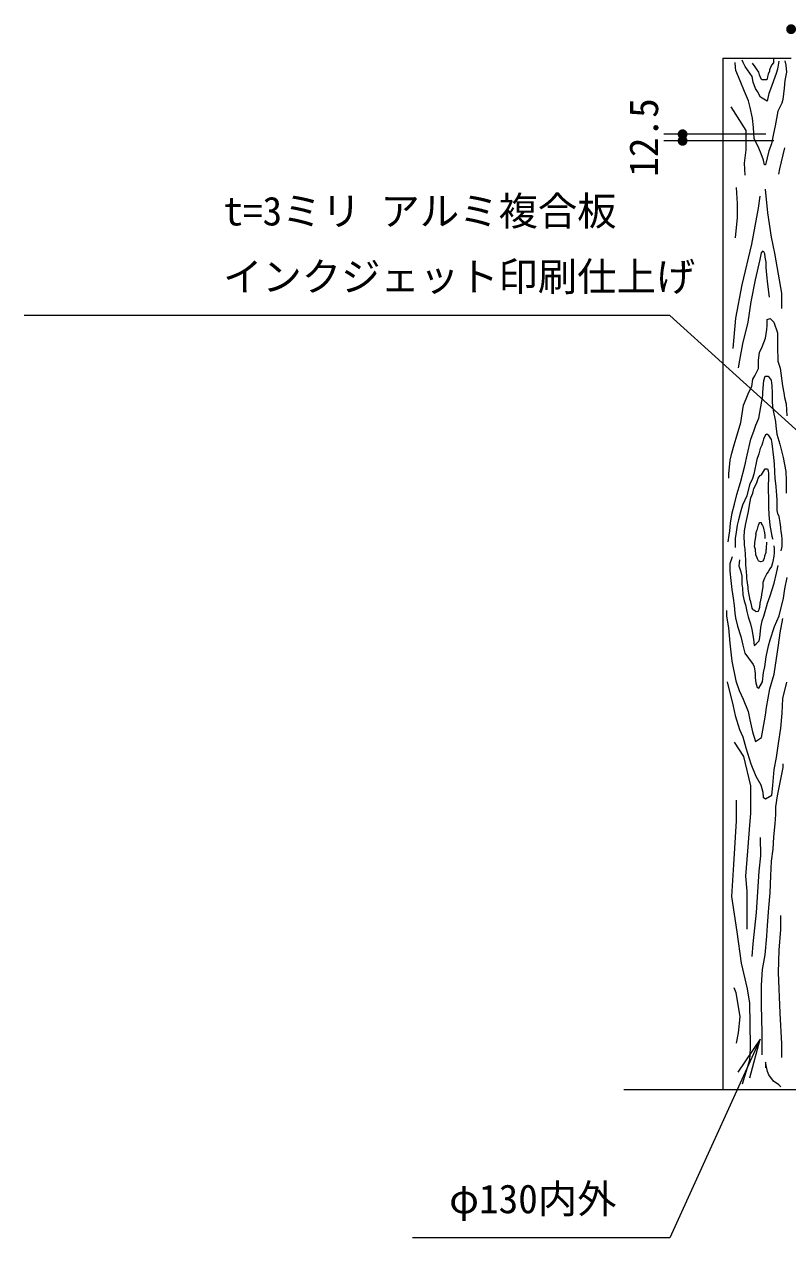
# Model space of a CAD drawing. Units: millimetres at full size, sheet at 1:30; details may follow other scales. Extents: x 0 to 12600, y 0 to 8910.
# Drawn here: x 6075 to 7530, y 4767 to 7079 of the extents above; entities that cross this region are included whole.
import ezdxf
from ezdxf.enums import TextEntityAlignment as Align

# ---------------------------------------------------------------- set-up
doc = ezdxf.new("R2010")
doc.units = ezdxf.units.MM
doc.header["$LTSCALE"] = 30
for name, color, linetype, lineweight in [('D-STR', 1, 'Continuous', 13), ('D-STR-DIM', 7, 'Continuous', 13), ('D-STR-HTXT', 7, 'Continuous', 13)]:
    doc.layers.add(name, color=color, linetype=linetype, lineweight=lineweight)
doc.styles.add('ＭＳ ゴシック', font='')
doc.styles.get('ＭＳ ゴシック').set_extended_font_data('MS Gothic')

# ---------------------------------------------------------------- blocks, each defined once
blk = doc.blocks.new('filled_dot')
at = {"color": 0, "linetype": 'Continuous', "lineweight": -2, "const_width": 1.25}
blk.add_lwpolyline([(-0.625, 0, 1), (0.625, 0, 1)], format="xyb", close=True, dxfattribs=at)
blk = doc.blocks.new('open_arrow')
at = {"color": 0, "linetype": 'Continuous', "lineweight": -2}
blk.add_lwpolyline([(7.5, 1.25), (0, 0), (7.5, -1.25)], dxfattribs=at)

msp = doc.modelspace()

# ---------------------------------------------------------------- linework, layer by layer
at = {"layer": 'D-STR'}
for p, q in [((7406.81, 7014.82), (7406.81, 5049.82)), ((7406.81, 7014.82), (7536.81, 7014.82)), ((7524.09, 6844.18), (7514.88, 6804.25)), ((7514.88, 6804.25), (7512.83, 6794.01)), ((7485.05, 6400.62), (7487.13, 6408.94)), ((7487.13, 6408.94), (7493.37, 6408.94)), ((7493.37, 6408.94), (7498.57, 6401.14)), ((7482.97, 6378.27), (7485.05, 6400.62)), ((7498.57, 6401.14), (7499.61, 6395.94)), ((7499.61, 6395.94), (7500.13, 6390.74)), ((7500.13, 6390.74), (7500.65, 6376.71)), ((7475.18, 6328.78), (7482.97, 6372.03)), ((7482.97, 6372.03), (7482.97, 6378.27)), ((7500.65, 6376.71), (7500.65, 6361.11)), ((7500.65, 6361.11), (7501.17, 6350.72)), ((7501.17, 6350.72), (7503.96, 6336.92)), ((7503.96, 6336.92), (7506.89, 6322.65)), ((7466.34, 6305.91), (7469.46, 6315.79)), ((7469.46, 6315.79), (7475.18, 6328.78)), ((7506.89, 6322.65), (7507.93, 6314.33)), ((7507.93, 6314.33), (7509.49, 6298.22)), ((7453.35, 6258.09), (7460.1, 6288.76)), ((7460.1, 6288.76), (7466.34, 6305.91)), ((7484.27, 6288.8), (7482.78, 6283.94)), ((7485.02, 6290.67), (7484.27, 6288.8)), ((7488.01, 6296.27), (7485.02, 6290.67)), ((7490.25, 6298.52), (7488.01, 6296.27)), ((7490.63, 6298.52), (7490.25, 6298.52)), ((7494.37, 6295.9), (7490.63, 6298.52)), ((7499.23, 6288.42), (7494.37, 6295.9)), ((7509.49, 6298.22), (7515.21, 6279.5)), ((7477.92, 6270.86), (7475.3, 6261.14)), ((7480.91, 6277.59), (7477.92, 6270.86)), ((7482.78, 6283.94), (7480.91, 6277.59)), ((7500.72, 6280.58), (7499.23, 6288.42)), ((7503.71, 6254.04), (7500.72, 6280.58)), ((7515.21, 6279.5), (7521.97, 6254.03)), ((7448.67, 6238.33), (7453.35, 6258.09)), ((7471.19, 6250.3), (7465.58, 6221.89)), ((7475.3, 6261.14), (7471.19, 6250.3)), ((7505.21, 6242.08), (7503.71, 6254.04)), ((7521.97, 6254.03), (7526.65, 6227)), ((7440.35, 6206.11), (7448.67, 6238.33)), ((7465.58, 6221.89), (7462.96, 6214.05)), ((7474.31, 6214.5), (7477.62, 6219.63)), ((7477.62, 6219.63), (7480.05, 6220.9)), ((7480.05, 6220.9), (7485.77, 6230.54)), ((7485.77, 6230.54), (7487.28, 6232.65)), ((7487.28, 6232.65), (7492.11, 6232.05)), ((7492.11, 6232.05), (7493.01, 6228.43)), ((7493.01, 6228.43), (7493.61, 6223.61)), ((7493.61, 6223.61), (7493.91, 6213.66)), ((7505.58, 6226.75), (7505.21, 6242.08)), ((7506.33, 6213.67), (7505.58, 6226.75)), ((7526.65, 6227), (7527.17, 6210.89)), ((7433.59, 6183.23), (7440.35, 6206.11)), ((7457.73, 6202.08), (7452.12, 6181.15)), ((7462.96, 6214.05), (7457.73, 6202.08)), ((7465.87, 6194.91), (7471.59, 6205.76)), ((7471.59, 6205.76), (7474.31, 6214.5)), ((7493.31, 6200.4), (7493.01, 6188.94)), ((7493.91, 6213.66), (7493.31, 6200.4)), ((7508.2, 6199.47), (7506.33, 6213.67)), ((7508.95, 6189.38), (7508.2, 6199.47)), ((7527.17, 6210.89), (7527.69, 6185.94)), ((7428.91, 6165.04), (7433.59, 6183.23)), ((7452.12, 6181.15), (7444.27, 6163.08)), ((7457.73, 6163.26), (7460.14, 6177.13)), ((7460.14, 6177.13), (7463.76, 6186.17)), ((7463.76, 6186.17), (7465.87, 6194.91)), ((7493.01, 6188.94), (7493.61, 6179)), ((7493.61, 6179), (7493.91, 6159.41)), ((7509.69, 6182.65), (7508.95, 6189.38)), ((7510.44, 6172.18), (7509.69, 6182.65)), ((7424.75, 6148.41), (7428.91, 6165.04)), ((7441.28, 6152.24), (7436.79, 6135.42)), ((7444.27, 6163.08), (7441.28, 6152.24)), ((7452.9, 6139.75), (7455.62, 6150.9)), ((7455.62, 6150.9), (7457.73, 6163.26)), ((7493.91, 6159.41), (7494.52, 6144.94)), ((7510.44, 6160.22), (7510.44, 6172.18)), ((7510.44, 6153.12), (7510.44, 6160.22)), ((7512.31, 6144.9), (7510.44, 6153.12)), ((7420.07, 6114.1), (7421.11, 6128.65)), ((7421.11, 6128.65), (7424.75, 6148.41)), ((7436.79, 6135.42), (7434.17, 6125.33)), ((7447.78, 6114.43), (7450.19, 6127.99)), ((7450.19, 6127.99), (7452.9, 6139.75)), ((7474.9, 6124.92), (7476.1, 6127.93)), ((7476.1, 6127.93), (7477.01, 6130.04)), ((7477.01, 6130.04), (7478.52, 6130.34)), ((7478.52, 6130.34), (7479.72, 6130.34)), ((7479.72, 6130.34), (7480.63, 6127.03)), ((7480.63, 6127.03), (7482.13, 6124.62)), ((7494.52, 6144.94), (7496.02, 6125.35)), ((7513.42, 6144), (7512.31, 6144.9)), ((7514.54, 6137.65), (7513.42, 6144)), ((7516.04, 6130.17), (7514.54, 6137.65)), ((7517.53, 6121.2), (7516.04, 6130.17)), ((7416.95, 6093.31), (7419.03, 6106.3)), ((7419.03, 6106.3), (7420.07, 6114.1)), ((7431.93, 6111.88), (7430.06, 6099.92)), ((7434.17, 6125.33), (7431.93, 6111.88)), ((7447.17, 6102.37), (7447.78, 6114.43)), ((7467.66, 6091.76), (7470.08, 6106.83)), ((7469.77, 6108.64), (7471.28, 6114.67)), ((7470.08, 6106.83), (7469.77, 6108.64)), ((7471.28, 6114.67), (7472.49, 6117.68)), ((7472.49, 6117.68), (7474.3, 6122.2)), ((7474.3, 6122.2), (7474.9, 6124.92)), ((7482.13, 6124.62), (7482.74, 6123.41)), ((7482.74, 6123.41), (7483.34, 6121.6)), ((7483.34, 6121.6), (7483.94, 6118.89)), ((7483.94, 6118.89), (7485.45, 6113.46)), ((7485.45, 6113.46), (7486.05, 6110.15)), ((7486.05, 6110.15), (7486.66, 6105.93)), ((7486.66, 6105.93), (7486.96, 6102.31)), ((7496.02, 6125.35), (7500.25, 6103.95)), ((7500.25, 6103.95), (7501.45, 6099.42)), ((7517.53, 6118.58), (7517.53, 6121.2)), ((7517.91, 6113.35), (7517.53, 6118.58)), ((7519.4, 6105.5), (7517.91, 6113.35)), ((7519.78, 6098.77), (7519.4, 6105.5)), ((7430.06, 6099.92), (7430.06, 6082.72)), ((7448.08, 6091.22), (7447.17, 6102.37)), ((7448.07, 6087.19), (7448.08, 6091.22)), ((7448.98, 6079.36), (7448.07, 6087.19)), ((7466.76, 6084.23), (7467.66, 6089.05)), ((7468.87, 6078.5), (7466.76, 6084.23)), ((7467.66, 6089.05), (7467.66, 6091.76)), ((7486.96, 6102.31), (7486.96, 6099.6)), ((7489.37, 6082.72), (7489.07, 6079.4)), ((7489.97, 6091.46), (7489.37, 6082.72)), ((7489.97, 6092.36), (7489.97, 6091.46)), ((7501.45, 6099.42), (7501.75, 6098.22)), ((7503.84, 6085.73), (7504.44, 6079.7)), ((7517.91, 6076.35), (7519.78, 6084.2)), ((7519.78, 6091.67), (7519.78, 6098.77)), ((7519.78, 6084.2), (7519.78, 6091.67)), ((7424.56, 6064.66), (7419.82, 6051.38)), ((7438.32, 6058.97), (7436.89, 6047.59)), ((7449.58, 6069.41), (7448.98, 6079.36)), ((7449.88, 6065.49), (7449.58, 6069.41)), ((7450.18, 6061.27), (7449.88, 6065.49)), ((7450.18, 6055.54), (7450.18, 6061.27)), ((7469.47, 6068.55), (7468.87, 6078.5)), ((7472.19, 6062.52), (7469.47, 6068.55)), ((7472.79, 6061.02), (7472.19, 6062.52)), ((7473.99, 6058.61), (7472.79, 6061.02)), ((7474.9, 6057.1), (7473.99, 6058.61)), ((7483.94, 6058.91), (7483.04, 6057.1)), ((7485.15, 6062.22), (7483.94, 6058.91)), ((7486.35, 6065.84), (7485.15, 6062.22)), ((7488.16, 6070.96), (7486.35, 6065.84)), ((7488.47, 6073.07), (7488.16, 6070.96)), ((7488.77, 6077.29), (7488.47, 6073.07)), ((7489.07, 6079.4), (7488.77, 6077.29)), ((7502.33, 6058.91), (7501.43, 6053.18)), ((7502.94, 6062.52), (7502.33, 6058.91)), ((7503.84, 6065.84), (7502.94, 6062.52)), ((7504.74, 6072.17), (7503.84, 6065.84)), ((7504.44, 6079.7), (7504.74, 6072.17)), ((7419.82, 6051.38), (7419.82, 6037.63)), ((7419.82, 6037.63), (7421.71, 6019.61)), ((7436.89, 6047.59), (7440.69, 6036.21)), ((7440.69, 6036.21), (7442.58, 6028.15)), ((7450.48, 6050.12), (7450.18, 6055.54)), ((7451.39, 6042.58), (7450.48, 6050.12)), ((7451.69, 6037.46), (7451.39, 6042.58)), ((7452.29, 6027.51), (7451.69, 6037.46)), ((7475.5, 6056.5), (7474.9, 6057.1)), ((7478.82, 6055.29), (7475.5, 6056.5)), ((7480.02, 6055.29), (7478.82, 6055.29)), ((7482.13, 6055.59), (7480.02, 6055.29)), ((7483.04, 6057.1), (7482.13, 6055.59)), ((7492.99, 6036), (7490.58, 6032.98)), ((7496.3, 6041.73), (7492.99, 6036)), ((7499.32, 6046.25), (7496.3, 6041.73)), ((7501.43, 6053.18), (7499.32, 6046.25)), ((7508.99, 6033.84), (7511.84, 6048.06)), ((7421.71, 6019.61), (7423.61, 6002.54)), ((7442.58, 6028.15), (7443.06, 6019.61)), ((7443.06, 6019.61), (7443.06, 6012.5)), ((7443.06, 6012.5), (7444.01, 6004.91)), ((7452.59, 6023.29), (7452.29, 6027.51)), ((7452.9, 6019.67), (7452.59, 6023.29)), ((7453.5, 6015.15), (7452.9, 6019.67)), ((7455.01, 6006.71), (7453.5, 6015.15)), ((7486.05, 6024.24), (7482.74, 6016.06)), ((7482.74, 6016.06), (7482.74, 6012.14)), ((7482.74, 6012.14), (7482.74, 6007.62)), ((7490.58, 6032.98), (7486.05, 6024.24)), ((7496.66, 5990.68), (7504.72, 6014.39)), ((7504.72, 6014.39), (7508.99, 6033.84)), ((7524.63, 6003.82), (7529.38, 6025.16)), ((7423.61, 6002.54), (7426.46, 5985.94)), ((7444.01, 6004.91), (7444.96, 5992.58)), ((7444.96, 5992.58), (7447.33, 5981.19)), ((7455.01, 6003.4), (7455.01, 6006.71)), ((7455.31, 5999.48), (7455.01, 6003.4)), ((7455.91, 5995.26), (7455.31, 5999.48)), ((7458.02, 5986.22), (7455.91, 5995.26)), ((7480.93, 5996.47), (7479.73, 5987.72)), ((7482.74, 6007.62), (7480.93, 5996.47)), ((7491.92, 5976.45), (7496.66, 5990.68)), ((7522.26, 5986.27), (7524.63, 6003.82)), ((7426.46, 5985.94), (7428.35, 5971.71)), ((7428.35, 5971.71), (7429.78, 5957.48)), ((7447.33, 5981.19), (7449.7, 5973.13)), ((7449.7, 5973.13), (7452.55, 5960.8)), ((7458.32, 5983.81), (7458.02, 5986.22)), ((7459.53, 5981.09), (7458.32, 5983.81)), ((7459.83, 5978.98), (7459.53, 5981.09)), ((7461.03, 5973.26), (7459.83, 5978.98)), ((7462.54, 5966.63), (7461.03, 5973.26)), ((7463.75, 5965.12), (7462.54, 5966.63)), ((7464.65, 5963.31), (7463.75, 5965.12)), ((7476.11, 5966.32), (7475.51, 5964.21)), ((7476.41, 5968.43), (7476.11, 5966.32)), ((7477.31, 5976.57), (7476.41, 5968.43)), ((7479.73, 5987.72), (7477.31, 5976.57)), ((7484.8, 5951.79), (7490.02, 5969.34)), ((7490.02, 5969.34), (7491.92, 5976.45)), ((7514.2, 5952.12), (7522.26, 5986.27)), ((7413.38, 5962.55), (7413.38, 5951.93)), ((7413.38, 5951.93), (7417.17, 5929.17)), ((7429.78, 5957.48), (7430.73, 5948.47)), ((7430.73, 5948.47), (7434.52, 5932.82)), ((7452.55, 5960.8), (7454.92, 5950.37)), ((7454.92, 5950.37), (7459.19, 5937.09)), ((7465.56, 5963.01), (7464.65, 5963.31)), ((7467.37, 5962.1), (7465.56, 5963.01)), ((7468.27, 5961.8), (7467.37, 5962.1)), ((7469.17, 5960.9), (7468.27, 5961.8)), ((7470.38, 5959.99), (7469.17, 5960.9)), ((7473.7, 5960.6), (7470.38, 5959.99)), ((7474.3, 5961.5), (7473.7, 5960.6)), ((7475.51, 5963.61), (7474.3, 5961.5)), ((7475.51, 5964.21), (7475.51, 5963.61)), ((7479.11, 5929.98), (7481.95, 5942.78)), ((7481.95, 5942.78), (7484.8, 5951.79)), ((7505.19, 5931.73), (7514.2, 5952.12)), ((7515.82, 5920.06), (7521.13, 5947.38)), ((7417.17, 5929.17), (7420.21, 5900.34)), ((7434.52, 5932.82), (7440.69, 5912.9)), ((7459.19, 5937.09), (7462.03, 5926.18)), ((7462.03, 5926.18), (7464.88, 5908.16)), ((7477.69, 5916.7), (7479.11, 5929.98)), ((7497.12, 5906.6), (7505.19, 5931.73)), ((7512.79, 5896.54), (7515.82, 5920.06)), ((7420.21, 5900.34), (7424, 5866.2)), ((7440.69, 5912.9), (7444.48, 5896.3)), ((7444.48, 5896.3), (7448.75, 5881.13)), ((7464.88, 5908.16), (7466.3, 5895.83)), ((7466.3, 5895.83), (7470.1, 5898.68)), ((7470.1, 5898.68), (7475.79, 5904.84)), ((7475.79, 5904.84), (7477.21, 5911.01)), ((7477.21, 5911.01), (7477.69, 5916.7)), ((7493.8, 5895.21), (7497.12, 5906.6)), ((7504.44, 5841.16), (7512.79, 5896.54)), ((7448.75, 5881.13), (7464.39, 5859.64)), ((7486.69, 5855.38), (7489.06, 5874.35)), ((7489.06, 5874.35), (7493.8, 5895.21)), ((7424, 5866.2), (7431.59, 5828.26)), ((7464.39, 5859.64), (7466.29, 5855.38)), ((7466.29, 5855.38), (7467.71, 5847.79)), ((7484.32, 5844.47), (7486.69, 5855.38)), ((7431.59, 5828.26), (7437.66, 5810.05)), ((7467.71, 5847.79), (7468.19, 5841.62)), ((7468.19, 5841.62), (7468.19, 5834.04)), ((7468.19, 5834.04), (7469.61, 5824.55)), ((7475.3, 5814.59), (7482.42, 5826.45)), ((7482.42, 5826.45), (7484.32, 5844.47)), ((7496.09, 5813.09), (7504.44, 5841.16)), ((7437.66, 5810.05), (7445.25, 5793.36)), ((7469.61, 5824.55), (7471.98, 5816.01)), ((7471.98, 5816.01), (7475.3, 5814.59)), ((7490.02, 5777.43), (7496.09, 5813.09)), ((7445.25, 5793.36), (7455.11, 5769.84)), ((7455.11, 5769.84), (7458.15, 5753.91)), ((7483.19, 5734.18), (7487.74, 5763.01)), ((7487.74, 5763.01), (7490.02, 5777.43)), ((7458.15, 5753.91), (7463.46, 5731.15)), ((7480.16, 5720.53), (7483.19, 5734.18)), ((7463.46, 5731.15), (7468.77, 5712.94)), ((7468.77, 5712.94), (7480.16, 5720.53)), ((7217.81, 5049.82), (9305.81, 5049.82))]:
    msp.add_line(p, q, dxfattribs=at)
for points in [[(7525.02, 7009.55), (7526.62, 7001.14), (7527.82, 6987.94), (7524.62, 6971.94), (7523.82, 6957.94), (7521.02, 6936.34), (7519.42, 6929.14), (7511.81, 6913.53), (7506.21, 6885.84), (7503.01, 6871.43), (7499.41, 6851.83), (7494.21, 6838.23), (7488.21, 6811.43), (7485.81, 6811.43), (7484.21, 6820.23), (7479.81, 6832.63), (7475.4, 6843.43), (7466.6, 6861.43), (7465.4, 6882.64), (7463, 6900.64), (7459, 6921.04), (7455.8, 6933.44), (7447.8, 6951.04), (7439.79, 6971.45), (7431.37, 6991.6), (7430.57, 6997.2), (7430.17, 7006.8)], [(7513.41, 7009.15), (7511.01, 6993.54), (7508.21, 6985.54), (7497.81, 6955.54), (7494.61, 6947.54), (7491.81, 6935.94), (7491.01, 6933.14), (7478.2, 6940.74), (7473, 6951.54), (7469, 6957.14), (7464.2, 6969.14), (7462.6, 6979.54), (7449.39, 6999.14), (7445.39, 7006.35), (7443.39, 7011.15)], [(7503.41, 7013.55), (7503.01, 7005.95), (7499.41, 7001.14), (7495.81, 6992.74), (7495.41, 6989.94), (7493.01, 6984.34), (7491.81, 6979.14), (7491.01, 6975.54), (7490.61, 6973.54), (7481, 6973.54), (7478.6, 6977.94), (7476.6, 6983.14), (7475, 6987.94), (7471, 6994.34), (7468.6, 6998.34), (7463.4, 7005.55)], [(7421.69, 6921.99), (7450.36, 6876.94), (7450.36, 6840.08), (7447.29, 6814.49), (7448.31, 6791.96)], [(7476.96, 6751.66), (7473.89, 6729.14), (7461.6, 6660.54), (7443.17, 6582.73), (7430.88, 6519.25), (7425.76, 6461.92)], [(7431.93, 6768.42), (7433.98, 6737.7), (7433.98, 6711.08), (7429.88, 6672.18)], [(7518.95, 6537.68), (7518.95, 6567.37), (7512.8, 6603.21), (7505.64, 6643.14), (7499.49, 6673.85), (7492.32, 6719.92), (7488.23, 6764.97)], [(7436.78, 6424.54), (7439.08, 6439.47), (7444.82, 6470.47), (7455.16, 6511.81), (7460.9, 6550.85), (7468.94, 6592.18), (7478.13, 6631.23), (7480.43, 6643.86), (7483.37, 6647.8), (7486.14, 6642.64), (7486.94, 6635.5), (7488.52, 6626.38), (7488.92, 6615.67), (7490.11, 6602.19), (7491.7, 6584.34), (7494.87, 6559.36)], [(7418.21, 6214.69), (7418.21, 6222.96), (7420.51, 6249.15), (7423.73, 6262.01), (7428.32, 6278.09), (7432, 6290.5), (7441.19, 6320.82), (7445.78, 6353.44), (7450.87, 6366.03), (7456.23, 6378.16), (7461.82, 6389.08), (7463.74, 6403.24), (7467.41, 6409.68), (7474.77, 6423.46), (7474.77, 6439.54), (7476.6, 6453.78), (7481.66, 6464.81), (7488.09, 6481.35), (7490.39, 6497.89), (7491.31, 6505.7), (7491.31, 6517.19), (7496.82, 6518.57), (7503.72, 6511.68), (7510.61, 6491.46), (7511.07, 6481.35), (7511.07, 6465.73), (7511.53, 6437.7), (7515.67, 6424.38), (7520.72, 6390.38), (7523.02, 6377.05), (7523.94, 6368.32), (7527.61, 6355.92), (7528.53, 6333.41)], [(7415.15, 5826.33), (7426.55, 5780.05), (7429.9, 5762.62), (7438.62, 5735.79), (7444.66, 5721.71), (7450.69, 5700.92), (7460.08, 5670.07), (7469.48, 5646.6), (7478.87, 5630.51), (7482.89, 5616.42), (7483.56, 5607.04), (7488.26, 5603.68), (7500.33, 5610.39), (7501.67, 5629.17), (7504.35, 5659.34), (7509.05, 5682.14), (7513.07, 5708.97), (7517.1, 5738.47), (7519.78, 5766.64), (7521.12, 5794.81), (7528.5, 5825.65)], [(7428.48, 5711.45), (7446.28, 5684.17), (7459.33, 5628.42), (7459.33, 5603.51), (7459.33, 5576.23), (7456.95, 5545.39), (7453.4, 5503.87), (7449.84, 5456.43), (7452.21, 5427.96), (7452.21, 5407.79), (7452.21, 5375.77), (7452.21, 5355.6)], [(7521.02, 5670.15), (7521.02, 5663.03), (7510.35, 5609.65), (7506.79, 5588.3), (7506.79, 5574.07), (7505.6, 5556.28), (7503.23, 5531.37), (7502.04, 5507.65), (7498.48, 5485.11), (7497.3, 5456.64), (7496.11, 5424.62), (7493.74, 5396.15), (7491.37, 5362.45), (7490.18, 5342.28), (7486.62, 5306.7), (7481.87, 5278.23), (7479.5, 5248.58), (7479.5, 5210.62), (7480.69, 5158.43), (7480.69, 5139.45), (7480.69, 5115.73)], [(7432.17, 5601.19), (7432.17, 5561.56), (7426.89, 5478.35), (7422.92, 5417.59), (7433.49, 5350.22), (7441.42, 5290.79), (7453.31, 5241.92), (7457.27, 5214.18), (7458.59, 5133.61), (7458.59, 5128.32), (7457.27, 5105.87), (7443.58, 5059.81)], [(7477.56, 5529.94), (7478.61, 5495.35), (7475.47, 5465.99), (7470.22, 5387.36), (7463.93, 5327.59), (7461.83, 5303.48)], [(7516.36, 5381.07), (7516.36, 5354.85), (7513.22, 5315.01), (7512.17, 5273.08), (7515.31, 5195.49), (7518.46, 5136.78), (7518.46, 5113.71), (7518.46, 5110.57)], [(7427.63, 5244.23), (7431.14, 5234.89), (7439.31, 5188.19), (7435.81, 5157.84), (7432.31, 5137.99)], [(7517.49, 5055.25), (7513.39, 5058.45), (7503.35, 5065.75), (7494.22, 5078.06), (7491.94, 5083.99), (7489.2, 5095.4), (7488.75, 5100.42), (7488.29, 5101.78), (7488.29, 5090.84)]]:
    msp.add_lwpolyline(points, dxfattribs=at)
at = {"layer": 'D-STR-DIM'}
for p, q in [((7488.81, 6869.82), (7293.96, 6869.82)), ((7329.96, 6869.82), (7329.96, 6857.32)), ((7503.81, 6857.32), (7293.96, 6857.32))]:
    msp.add_line(p, q, dxfattribs=at)
at = {"layer": 'D-STR-HTXT'}
for points in [[(7605.08, 6253.87), (7305.59, 6524.37), (7230.59, 6524.37), (6074.75, 6524.37)], [(7477.67, 5145.75), (7305.59, 4767.44), (7230.59, 4767.44), (6815.23, 4767.44)]]:
    msp.add_lwpolyline(points, dxfattribs=at)

# ---------------------------------------------------------------- block references
at = {"layer": 'D-STR-DIM', "xscale": 7.5, "yscale": 7.5}
msp.add_blockref('filled_dot', (7536.81, 7069.99), dxfattribs=at)
for p, rotation in [((7329.96, 6869.82), 270), ((7329.96, 6857.32), 90)]:
    msp.add_blockref('filled_dot', p, dxfattribs=dict(at, rotation=rotation))
at = {"layer": 'D-STR-HTXT', "xscale": 10, "yscale": 10, "rotation": 245.5}
msp.add_blockref('open_arrow', (7477.67, 5145.75), dxfattribs=at)

# ---------------------------------------------------------------- texts
at = {"layer": 'D-STR-DIM', "style": 'ＭＳ ゴシック'}
msp.add_text('12.5', height=54.99, rotation=90, dxfattribs=at).set_placement((7228.33, 6863.57), align=Align.TOP_CENTER)
at = {"layer": 'D-STR-HTXT', "style": 'ＭＳ ゴシック'}
for s, p in [('t=3ミリ アルミ複合板', (7203.96, 6751.01)), ('インクジェット印刷仕上げ', (7353.96, 6626.01)), ('φ130内外', (7203.96, 4869.08))]:
    msp.add_text(s, height=54.99, dxfattribs=at).set_placement(p, align=Align.TOP_RIGHT)

doc.saveas('drawing.dxf')
